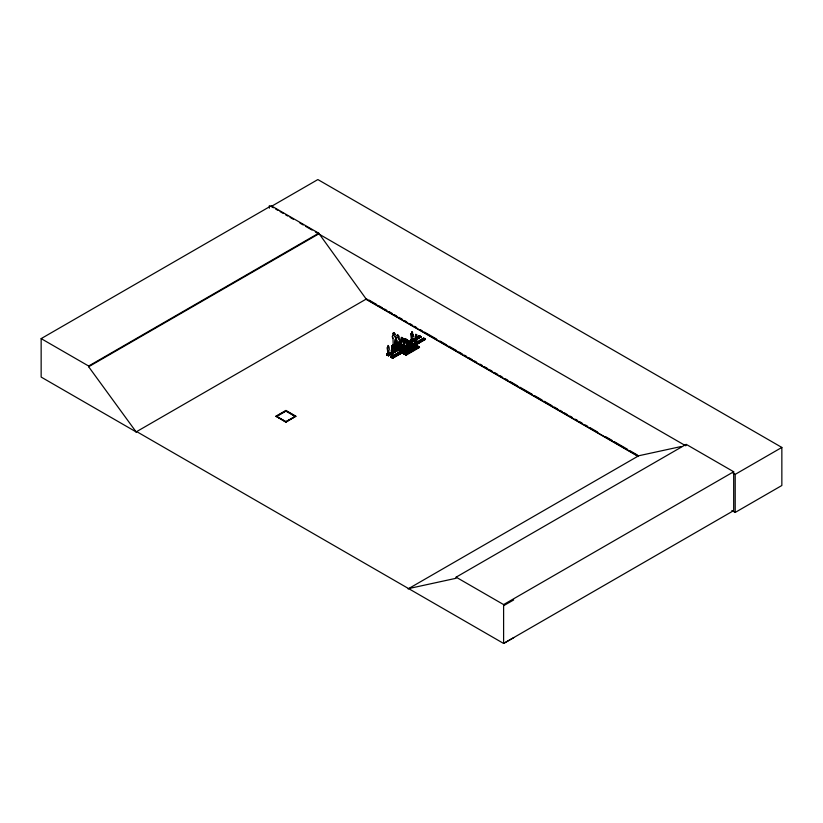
<?xml version="1.0" encoding="UTF-8"?>
<svg xmlns="http://www.w3.org/2000/svg" width="823" height="823" viewBox="0 0 823 823"><rect width="100%" height="100%" fill="white"/><g stroke="black" fill="none" stroke-linecap="round" stroke-linejoin="round"><path stroke-width="1.23" d="M388.765 354.723L388.991 349.96A1.553 0.895 60 0 0 388.765 347.831L388.075 345.454L387.664 347.203A1.553 0.895 60 0 0 387.438 349.065L387.808 354.24M393.271 352.347L393.199 352.388A1.553 0.895 60 0 0 392.972 350.259L393.044 350.217A1.553 0.895 60 0 1 393.271 352.347L392.972 357.151L391.594 356.194M394.834 346.771L395.174 339.632A2.335 1.348 60 0 0 394.834 336.432L394.937 334.323A1.162 0.669 60 0 0 394.114 332.893A1.162 0.669 60 0 0 393.291 333.366L393.188 335.486A2.335 1.348 60 0 0 392.849 338.284L392.952 338.222A2.335 1.348 60 0 1 393.291 335.424L393.291 333.366M394.937 346.709L395.277 339.57A2.335 1.348 60 0 0 394.937 336.381L394.834 336.432M397.159 335.599L397.056 335.65A1.162 0.669 60 0 1 397.879 335.177A1.162 0.669 60 0 1 398.702 336.607L398.702 338.665A2.335 1.348 60 0 1 399.042 341.854L398.702 348.993L399.145 341.792A2.335 1.348 60 0 0 398.805 338.603L398.805 336.545A1.162 0.669 60 0 0 397.982 335.115A1.162 0.669 60 0 0 397.159 335.599L397.056 337.708A2.335 1.348 60 0 0 396.82 340.444L397.108 348.201L397.941 347.779M406.449 353.468L406.891 346.267A2.335 1.348 60 0 0 406.552 343.078L406.397 340.979C408.794 339.241 407.869 341.658 405.842 341.895M412.56 340.989L412.858 336.185A1.553 0.895 60 0 0 412.632 334.056L412.56 334.097A1.553 0.895 60 0 1 412.796 336.226L412.858 336.185M416.767 343.417L417.066 338.613A1.553 0.895 60 0 0 416.767 336.525L416.767 334.755M392.91 345.588C394.032 344.703 393.713 349.713 393.291 345.547M400.924 350.197C402.653 350.752 400.41 350.094 402.066 350.351M387.489 354.096L389.361 355.104L389.361 354.446L387.386 353.767L387.386 354.878M387.736 353.911L388.003 353.695M388.219 354.003L387.674 354.106L388.065 353.725M392.365 356.143L391.892 356.626L391.717 351.452A1.553 0.895 60 0 1 391.871 349.631L392.489 347.903M392.437 356.266L392.17 357.542M393.003 345.814C393.425 345.176 393.96 346.462 392.88 345.259L392.766 346.987M393.898 345.279L393.343 346.03M401.542 350.649L401.562 350.351M405.657 352.131L404.546 352.553L405.564 352.409M404.895 342.121A2.335 1.348 60 0 0 404.556 344.919C403.908 351.462 406.264 354.168 404.484 351.956L405.122 354.127L405.245 352.388M405.225 352.254L405.43 351.884M411.284 340.311L411.726 340.372M411.984 340.002C410.821 341.288 411.562 338.87 413.167 341.36L413.167 340.701L411.181 340.022L411.181 341.134M416.335 344.107L417.374 343.129L417.374 343.798L415.666 342.779L415.44 337.749A1.553 0.895 60 0 1 415.666 335.887L415.81 334.2L416.747 334.982M416.191 342.707L415.492 342.79L416.129 342.378M415.78 342.924L415.985 342.502M393.013 351.699L393.137 352.244M396.583 354.497L397.602 354.415L396.635 354.157M397.591 354.497L396.717 354.209M400.225 342.666L401.202 342.234M404.093 344.888L404.484 344.343M408.321 347.039C409.823 349.394 409.895 345.084 408.321 347.429M420.522 340.887L421.139 340.413M420.625 340.835L421.386 340.753M387.88 353.818L387.51 349.024M391.203 357.367L400.389 352.357L391.419 357.501L391.018 356.441L391.923 355.917L391.141 357.048L392.54 357.851L393.445 356.801L393.569 357.532L391.871 356.585M395.781 349.055L397.499 347.913L397.499 349.58L396.748 349.147L396.748 347.481C398.209 348.18 397.591 347.378 397.118 348.355M392.293 356.318L391.666 356.143L391.594 357.305M397.324 347.255L395.956 348.036L395.956 348.829L398.044 350.032L398.044 349.24L399.412 348.458L399.597 349.559L397.396 347.748M401.089 350.269L401.418 350.691L401.017 342.872A2.335 1.348 60 0 1 401.367 340.074L401.367 338.027A1.162 0.669 60 0 1 402.19 337.543A1.162 0.669 60 0 1 403.013 338.973L402.91 341.092A2.335 1.348 60 0 1 403.249 344.281L402.91 351.421L401.192 350.444L400.914 342.934A2.335 1.348 60 0 1 401.264 340.136L401.264 338.078A1.162 0.669 60 0 1 402.087 337.605A1.162 0.669 60 0 1 402.91 339.035L403.013 338.973M401.789 349.909L401.84 349.837M405.317 352.234L405.194 352.553M411.562 340.238L411.305 335.29A1.553 0.895 60 0 1 411.531 333.418L411.942 331.669M393.96 345.609L393.507 345.403M415.852 342.821L416.119 342.461M404.721 352.265L404.895 352.707M387.232 355.094L395.153 350.495L387.242 355.094L386.81 354.013C388.785 352.306 387.324 356.863 388.24 353.88M408.403 347.09L409.751 347.09M409.751 347.388L408.403 347.388M412.066 348.89L413.002 349.59M413.29 349.425L412.066 349.682L412.22 348.818M413.167 349.682L413.002 348.818M392.952 338.222L393.291 345.866L391.923 346.822M405.574 340.701C400.235 337.944 411.171 339.014 402.498 341.164M391.902 345.701L393.456 345.022L391.902 345.701L392.561 347.316L396.686 344.93M405.965 339.58L405.286 338.963L403.033 340.269L405.492 341.699M393.764 348.006L396.984 346.061M407.159 340.269L407.766 340.383L405.286 338.963M407.786 341.782C414.833 345.578 404.402 341.329 409.021 341.36M394.834 350.042L396.058 349.775M396.048 349.322L404.484 344.446L404.196 345.115M404.679 344.775L395.914 349.261L404.505 344.57M409.453 341.607L406.675 343.572M419.401 335.856C417.076 335.763 422.683 338.562 418.629 336.175M410.8 341.216L419.853 335.969L411.047 341.35M388.24 355.67L397.386 350.341L395.74 349.394M388.569 355.855L397.519 350.691L395.74 349.518L386.676 354.754L388.456 355.629L388.333 354.888L389.361 354.446M397.787 350.197L398.425 350.691L411.829 342.944L409.144 341M412.148 341.998L421.181 336.607L412.344 342.101L410.605 340.28C411.829 338.232 412.313 342.419 411.263 341.092M406.058 342.975L409.144 341.195L411.171 342.461M419.535 335.65L421.314 336.957M401.048 348.623L397.89 350.382L399.597 348.571M413.167 340.701L412.128 341.967L421.191 336.73M401.655 350.084L399.988 351.483M413.228 343.788C408.609 343.757 419.041 348.006 411.994 344.209M399.032 352.47L400.266 352.131M401.336 349.569L399.978 350.351L400.636 351.966M413.66 344.035L400.606 351.977L414.02 344.24M416.592 344.539L414.813 343.366L415.234 343.777L424.061 338.397L414.998 343.633L414.813 342.707C416.531 340.506 415.728 345.927 415.965 342.697M423.639 338.325C421.273 338.099 426.88 341.041 422.837 338.603M401.151 352.789L401.706 353.129L392.664 358.118M399.947 351.822L401.593 352.769L392.211 357.943L393.445 356.801M415.358 344.765L401.789 352.635L415.841 345.043L413.352 343.428M425.09 339.055L416.016 344.22L425.388 339.035L416.572 344.539M425.203 339.199L423.742 338.078M416.14 344.199L417.374 343.129M402.859 349.682L413.352 343.623L416.037 345.372L415.492 345.074M415.533 346.257C422.58 350.053 412.148 345.804 416.757 345.835M406.891 346.267L406.788 346.329A2.335 1.348 60 0 0 406.449 343.14L406.552 341.02A1.162 0.669 60 0 0 405.718 339.59A1.162 0.669 60 0 0 404.895 340.074L404.793 342.183A2.335 1.348 60 0 0 404.453 344.981L404.793 352.511L407.344 354.034L407.344 353.046L405.79 353.715L405.79 354.507L403.702 353.304L403.507 352.398L404.165 354.024L416.541 346.874M417.179 346.061L403.784 353.797M416.891 345.475L419.36 347.1L405.307 354.662L405.852 354.98M405.523 354.672L418.886 346.812L419.401 347.213M405.79 354.939L405.986 353.828L407.344 353.046M403.373 353.561L406.181 355.155L419.565 347.419L419.03 347.121M136.741 431.633L136.207 431.952L41.15 377.068L41.15 338.613L271.22 205.781L318.717 233.197L366.214 299.078L638.154 456.086M271.22 205.781L271.22 206.491L317.873 179.558L781.85 447.434L781.85 485.498L735.196 512.431L731.863 510.497M41.15 338.613L88.647 366.029L318.717 233.197M513.675 637.702L503.604 643.442L136.68 431.602L136.134 431.91L88.647 366.739L318.717 233.907M136.134 431.91L366.749 298.77M394.937 334.323L394.834 334.385A1.162 0.669 60 0 0 394.011 332.955A1.162 0.669 60 0 0 393.188 333.428M397.056 337.708L397.159 337.646A2.335 1.348 60 0 0 396.717 340.506L397.468 348.047M411.469 333.459L411.531 333.418A1.553 0.895 60 0 0 411.233 335.321L411.469 340.352L411.51 339.755M388.765 347.831L388.837 346.421M392.962 345.969L395.74 347.337L395.74 346.349L394.186 347.018L394.186 347.81L397.005 346.185M394.052 348.18L401.583 343.952L399.093 342.543L400.451 341.751M394.793 345.032L397.046 343.726M398.908 342.656L401.161 341.35M392.057 347.039L405.77 339.241M392.19 347.111L400.636 342.347M396.635 344.909L392.53 347.316M398.692 343.726L400.75 342.533M402.807 341.339L404.895 340.074L402.859 341.37M398.744 343.747L400.811 342.553M391.871 348.252L391.943 349.59A1.553 0.895 60 0 0 391.717 351.452L391.717 351.452M401.202 342.07L400.256 342.543L401.017 342.872M415.666 334.519L415.666 335.887M394.186 347.018L395.74 346.349M401.099 343.675L398.846 344.981L401.13 343.808M403.167 342.491L407.282 340.105M276.024 416.181L285.91 410.471L295.796 416.181L285.91 422.209L276.024 416.181L285.91 421.89L295.796 416.181M397.118 346.37L394.032 348.16L401.614 344.086M399.176 345.187L401.243 343.993M402.488 341.339L404.134 342.286L405.492 341.504L403.023 340.074M276.024 416.5L285.91 410.79L295.796 416.5M392.972 350.259L392.571 348.047M407.766 340.383L403.62 342.862L407.766 340.485M285.91 411.099L276.569 416.5L285.91 421.571L295.251 416.5L285.91 411.099L285.91 410.471M394.402 348.242L401.717 344.271M396.058 349.343L395.77 347.923L397.128 347.141M402.951 344.57C406.665 342.882 400.328 345.166 404.607 345.516M398.651 347.255L400.904 345.948M386.81 354.013L387.849 353.561M398.713 347.306L400.935 346.082M406.037 343.078L409.154 341.298M411.644 339.827L410.605 340.28M415.44 337.749L415.769 342.666M392.509 351.246L391.604 351.905M393.322 350.783C397.735 352.769 391.398 351.112 394.227 350.259L395.873 351.349L394.227 350.259M398.98 347.46L401.099 346.288M407.22 342.697L409.659 341.596L406.562 343.386M416.304 337.512L415.399 338.171M417.117 337.183L418.022 336.525L419.668 337.605L418.022 336.525M406.521 343.356L409.628 341.473M410.615 341.02L419.545 335.866M386.923 354.908L396.058 349.703M388.014 355.515L397.2 350.505M411.809 341.782L420.862 336.545M397.56 350.186L404.967 345.907M406.84 344.827L411.15 342.337M388.333 355.701L397.386 350.464M407.169 345.032L411.623 342.419M398.044 350.464L411.634 342.615M399.978 350.351L401.521 349.682M401.902 350.156L401.511 350.505M407.159 346.997C414.463 350.289 403.589 347.357 408.517 346.216L410.996 347.841L408.517 346.216M409.731 345.516C417.035 348.808 406.161 345.876 411.089 344.734L413.558 346.36L411.089 344.734M414.813 342.707L415.852 342.255M395.812 354.199C400.225 356.184 393.898 354.528 396.717 353.674L398.363 354.764L396.717 353.674M397.519 353.211C401.933 355.197 395.606 353.54 398.435 352.686L400.081 353.777L398.435 352.686M403.188 349.888L413.866 344.024M419.607 340.599L420.512 339.94L422.158 341.02L420.512 339.94M421.325 339.611L422.23 338.953L423.876 340.033L422.23 338.953M401.727 353.118L399.947 351.946L390.884 357.182L392.797 358.283M400.266 351.771L413.835 343.901M414.679 343.448L423.742 338.212L424.154 338.603L414.895 343.582M391.1 357.316L399.947 351.946M400.832 351.647L400.955 349.909L401.706 350.351L401.706 352.007L401.593 350.413M400.163 350.464L400.163 351.256L402.252 352.46L402.252 351.668L403.609 350.886L403.805 351.987M402.252 351.668L403.805 350.999M416.016 344.209L425.069 338.973M401.295 352.8L392.252 357.974L401.593 352.769M392.581 358.159L401.614 352.985M415.862 345.166L402.097 352.81L415.831 344.847M416.376 344.426L425.501 339.385M402.149 352.841L415.841 345.043M402.416 352.872L416.037 345.372M410.698 349.045C418.002 352.337 407.128 349.405 412.056 348.263L414.525 349.888L412.056 348.263M413.269 347.563C420.563 350.855 409.7 347.923 414.627 346.781L417.096 348.407L414.627 346.781M419.36 347.1L416.891 345.67L406.397 351.73L416.922 345.794M405.698 352.522L415.996 346.576M403.846 353.839L417.395 346.072M405.307 354.662L418.886 346.812M405.636 354.857L419.36 346.894M408.085 588.918L638.699 455.767L681.187 446.529M408.62 588.599L456.117 578.271L456.117 577.17L686.187 444.338L733.684 471.754L733.684 510.61L503.604 643.442L503.604 604.586L733.684 471.754M686.187 445.438L685.652 445.757L315.404 231.993M732.995 473.091L735.196 474.367L781.85 447.434M503.604 605.697L513.675 599.957M416.942 338.51L417.127 337.996M392.036 356.657L391.923 355.917M412.22 348.973L413.167 349.045M401.202 343.098L400.225 342.502M394.536 348.458L391.902 346.689M402.601 353.108L399.978 351.349M271.22 206.491L273.431 207.766M275.643 209.042L277.855 210.318M280.057 211.593L283.369 213.507M285.581 214.782L287.793 216.058M290.005 217.334L293.317 219.247M299.942 223.074L303.255 224.988M305.467 226.263L312.092 230.08M368.971 300.045L376.739 304.531M378.961 305.817L382.294 307.74M384.506 309.016L386.728 310.302M388.95 311.578L392.283 313.501M394.505 314.787L396.717 316.073M398.939 317.349L402.272 319.273M404.494 320.559L406.706 321.834M410.039 323.758L412.261 325.044M414.483 326.32L416.695 327.605M420.028 329.529L422.25 330.805M424.473 332.091L436.684 339.138M440.007 341.061L446.673 344.909M448.885 346.185L456.662 350.67M458.874 351.956L462.207 353.88M464.429 355.155L466.651 356.441M468.873 357.727L472.196 359.641M474.418 360.927L476.64 362.213M479.963 364.126L482.185 365.412M484.408 366.698L487.741 368.622M489.963 369.897L492.175 371.183M494.397 372.459L497.73 374.383M499.952 375.669L502.164 376.944M505.497 378.868L507.719 380.154M509.941 381.43L517.708 385.915M519.93 387.201L532.142 394.248M534.353 395.534L542.131 400.019M544.342 401.295L552.12 405.79M554.332 407.066L557.665 408.99M559.887 410.276L562.109 411.551M564.331 412.837L567.654 414.761M569.876 416.037L572.098 417.323M575.421 419.246L577.643 420.522M579.865 421.808L582.087 423.084M585.42 425.007L587.632 426.293M589.854 427.569L597.621 432.065M605.399 436.55L612.055 440.387M614.277 441.673L627.599 449.358M629.811 450.644L637.588 455.129M365.484 298.975L638.319 456.498M417.117 337.049L418.763 337.996M421.325 339.477L422.971 340.424M419.607 340.465L421.253 341.411M415.389 342.45L417.24 343.582L417.24 343.057M405.286 338.767L407.755 340.197M403.928 339.549L405.574 340.506M406.346 343.561L407.992 344.714L406.346 343.767M402.488 341.535L404.134 342.286M399.093 342.337L401.562 343.767M402.951 344.765L404.607 345.722M392.766 345.321L395.544 347.028L395.544 346.236M398.805 348.931L396.624 347.553L396.624 349.219M400.832 349.981L403.013 351.359L403.352 344.22A2.335 1.348 60 0 0 403.013 341.031M392.88 346.925L393.641 347.357M400.955 351.575L401.706 352.007M394.186 347.81L392.098 346.606L392.098 345.814M395.77 348.921L398.435 350.68M394.834 349.909L396.48 350.865M399.032 352.347L400.688 353.293M388.147 354.003L387.458 353.715L387.458 354.826M388.333 355.423L386.933 354.085M456.117 577.17L503.604 604.586M412.014 331.772L412.488 332.369M387.139 354.95L395.74 349.518M410.934 341.206L419.956 336.196L419.535 335.784L410.728 341.164M401.963 352.491L402.447 352.769L402.447 351.781M393.888 347.841L394.371 348.119L394.382 347.131M392.808 348.345L392.972 348.89M387.592 354.034L387.715 353.489M412.611 332.513L412.56 334.097M735.196 474.367L735.196 512.431M415.718 342.183L415.718 342.841M415.471 342.409L415.389 343.561M414.946 342.779L414.946 343.304M407.148 352.933L407.148 353.725L404.371 352.028L404.371 353.695M403.609 350.886L403.609 351.678M399.412 348.458L399.412 349.25M285.91 421.571L285.91 422.209M269.358 205.637L269.358 208.157M88.647 366.029L88.647 366.739M404.793 340.125A1.162 0.669 60 0 1 405.616 339.652A1.162 0.669 60 0 1 406.449 341.082M409.36 343.726L406.881 342.306L409.36 343.726"/></g></svg>
